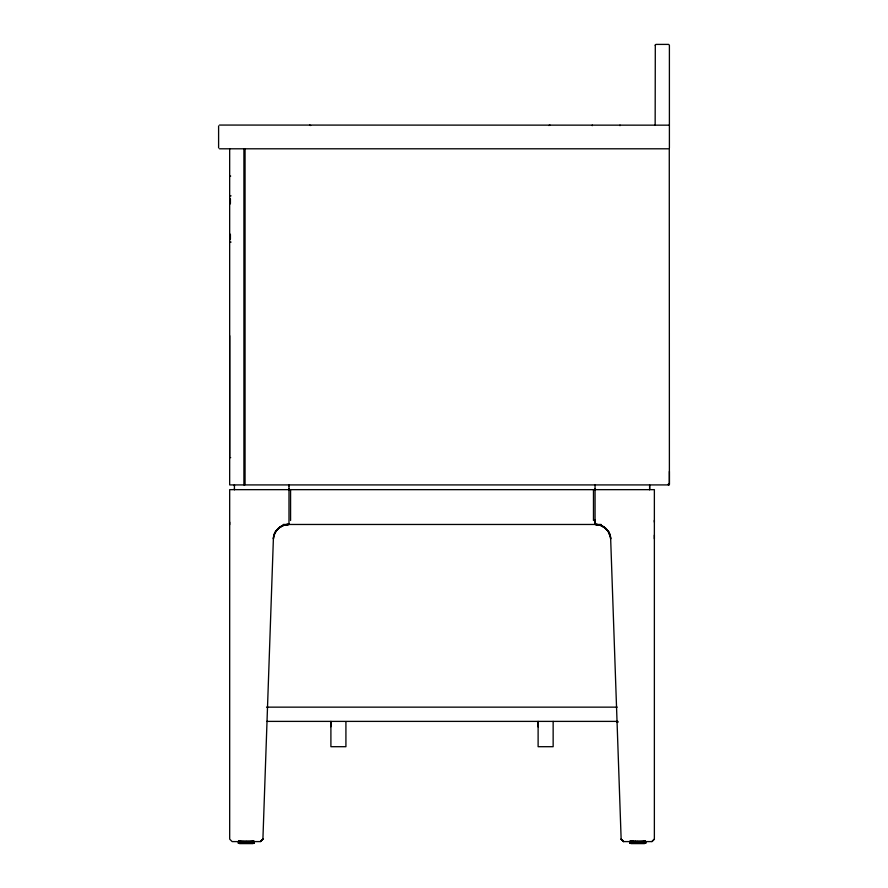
<?xml version="1.0" encoding="UTF-8"?>
<svg xmlns="http://www.w3.org/2000/svg" width="888" height="888" viewBox="0 0 888 888"><rect width="100%" height="100%" fill="white"/><g stroke="black" fill="none" stroke-linecap="round" stroke-linejoin="round"><path stroke-width="1.33" d="M229.67 524.686L229.681 522.122M229.67 456.61L229.67 335.708M234.421 488.655L234.421 489.654L234.421 484.915L234.421 485.914M244.7 484.715L244.7 148.995M288.989 485.914L288.989 484.915L288.989 524.453C280.897 524.009 273.548 530.891 273.382 538.961L262.904 839.171L260.439 841.591L232.134 841.591L229.715 839.171L229.681 838.128L229.681 489.654L654.367 489.654L654.367 838.128L654.334 839.171L651.914 841.591L623.598 841.591L621.145 839.171L610.667 538.961C610.489 530.891 603.119 524.064 595.06 524.453L595.06 484.915M595.06 524.453C603.096 523.998 610.511 530.913 610.667 538.961C610.433 530.902 603.074 524.197 595.06 524.453L595.06 519.624M595.06 489.654L595.06 488.655M641.647 843.067L641.647 841.28L641.78 843.2M645.554 843.067L645.554 841.28L645.665 843.2L629.847 843.2L629.847 841.28M649.628 485.914L649.628 489.654L649.628 484.915M654.367 538.761L654.367 535.109M654.367 522.122L654.367 520.301M669.397 483.905L669.397 471.461M283.76 525.185C277.988 527.25 273.593 532.756 273.382 538.961C273.582 530.869 280.919 524.087 288.989 524.453L288.989 523.742M273.626 536.741C275.136 529.692 281.707 524.109 288.989 524.453M274.436 533.943L275.779 531.346M275.824 531.257L279.01 527.761M655.155 125.064L655.3 45.066M655.155 45.199L655.966 44.4L668.597 44.4L669.397 45.199L669.397 147.885M651.914 841.591L654.334 839.171M261.172 840.88L262.904 839.171L260.439 841.591M277.778 528.86L283.283 525.33L287.99 524.564M548.862 125.53L549.983 125.064M282.872 525.507L287.99 524.475M238.561 843.2L238.572 841.28M243.767 843.2L243.379 843.2M254.035 843.2L254.012 841.28M243.035 843.2L243.179 841.28M243.923 843.2L243.923 841.28M242.657 843.2L240.149 843.2L240.193 841.28M253.835 841.28L254.201 843.2L254.146 841.28M238.861 843.2L238.783 841.28M634.853 843.2L635.408 841.28M239.938 841.28L239.938 843.2L241.103 843.2L241.048 841.28M242.091 841.28L242.091 843.2L241.303 843.2L241.425 841.28M253.568 843.2L253.568 841.28M238.373 841.28L238.395 843.2L241.103 843.2M239.682 843.2L239.693 841.28M242.091 843.2L250.272 843.2L250.172 841.28M250.827 841.28L250.871 843.2L253.469 843.2L253.413 841.28M630.036 843.2L630.402 841.28L630.336 843.2L631.99 843.2M632.522 843.2L632.522 841.28M644.699 843.2L644.699 841.28L644.477 843.6L631.035 843.6L631.013 841.28M645.476 841.28L645.398 843.2L645.254 841.28M632.844 843.2L632.844 841.28M635.242 843.2L633.877 843.2L633.877 841.28M645.498 843.2L641.247 843.2L641.28 841.28M219.491 125.064L669.397 125.164M219.491 148.796L669.275 148.796L669.397 484.915L229.67 484.915L229.67 148.796M229.67 176.068L230.68 176.068M231.058 195.837L229.67 195.959M229.67 198.324L230.414 199.012L230.414 203.563L229.67 204.207M229.67 233.888L230.414 234.576M229.67 239.771L230.414 239.083L230.414 234.543M229.67 242.102L231.058 242.102M229.67 457.62L230.68 457.62M283.25 524.464L601.143 524.464M266.533 707.148L617.204 707.148M266.833 721.389L617.915 721.389M617.06 722.177L618.092 722.177M240.803 841.28L240.692 843.2L240.748 841.28M251.204 843.2L251.204 841.28L251.149 843.2L251.881 843.2L251.77 841.28M643.889 843.2L643.789 841.28M645.665 843.2L644.044 843.2L644.044 841.28M238.373 843.2L254.201 843.2L251.282 843.2M629.847 843.2L634.643 843.2L634.609 841.28M633.91 843.2L634.276 841.28M635.653 843.2L635.786 841.28M636.052 843.2L636.197 841.28M636.452 843.2L636.607 841.28M636.863 843.2L637.018 841.28M637.273 843.2L637.429 841.28M637.839 843.2L637.684 841.28M638.25 843.2L638.095 841.28M638.65 843.2L638.505 841.28M639.06 843.2L638.916 841.28M639.46 843.2L639.305 841.28M639.86 843.2L639.704 841.28M640.104 841.28L640.67 843.2L640.514 841.28M640.104 843.2L641.247 843.2M642.135 843.2L642.002 841.28M642.302 843.2L642.302 841.28M642.99 843.2L642.99 841.28L642.934 843.2L645.232 843.2L645.176 841.28M239.549 841.28L239.56 843.6L253.013 843.6L252.88 841.28M642.801 843.2L642.679 841.28M640.87 843.2L640.87 841.28M244.311 843.2L244.311 841.28L244.333 843.2L240.415 843.2L240.459 841.28M244.577 843.2L244.722 841.28M244.988 843.2L245.144 841.28M245.388 843.2L245.543 841.28M245.798 843.2L245.954 841.28M246.209 843.2L246.365 841.28L246.365 843.067M246.775 843.2L246.62 841.28M247.186 843.2L247.031 841.28M247.586 843.2L247.43 841.28M247.996 843.2L247.852 841.28M248.385 843.2L248.24 841.28M248.807 843.2L248.629 841.28M249.162 843.2L249.017 841.28M249.428 841.28L249.395 843.2L250.66 843.2M240.803 843.2L239.272 843.2L239.172 841.28M252.214 843.2L250.483 843.2L250.527 841.28M250.139 843.2L252.425 843.2L252.325 841.28M249.772 843.2L249.806 841.28M596.059 524.475L601.176 525.507M596.059 524.564L600.765 525.33L606.26 528.848M309.546 125.064L310.667 125.53M600.765 525.33L605.039 527.761L608.225 531.257M622.877 840.88L621.145 839.171L623.598 841.591L621.145 839.171M605.039 527.761L608.258 531.346L610.422 536.741L608.258 531.346L609.612 533.943M288.989 488.655L288.989 489.654M668.387 483.905L668.387 484.915M644.877 841.28L644.877 843.2M644.355 841.28L644.355 843.2M644.277 841.28L644.277 843.2M643.234 841.28L643.234 843.2M635.386 841.28L635.386 843.2M634.998 841.28L634.998 843.2M633.222 841.28L633.177 843.2L633.177 841.28M631.99 841.28L631.934 843.2M631.468 841.28L631.401 843.2L630.946 841.28M631.235 841.28L631.168 843.2M630.746 841.28L630.746 843.2L630.569 841.28M630.136 841.28L630.136 843.2M629.958 841.28L629.903 843.2M619.99 125.064L619.99 125.674M593.473 489.654L593.473 520.501M592.263 125.064L592.263 125.674M553.146 721.389L553.146 746.697L538.117 746.697L538.117 721.389M538.117 721.589L538.117 726.928M345.92 721.589L345.92 746.697L330.902 746.697L330.902 721.389M330.902 721.589L330.902 726.728M290.576 489.654L290.576 520.501M253.224 841.28L253.302 843.2M253.025 841.28L253.102 843.2M252.814 841.28L252.814 843.2M252.636 841.28L252.636 843.2M251.526 841.28L251.526 843.2M244.7 148.796L244.7 484.915M243.911 148.796L243.911 484.915M243.556 841.28L243.523 843.2M242.801 841.28L242.402 843.2L242.446 841.28M240.248 841.28L240.248 843.2M239.349 841.28L239.471 843.2M239.094 841.28L238.617 843.2L238.65 841.28M218.603 125.952L218.603 147.907M262.892 839.171L262.215 839.87L262.892 839.171M241.747 843.2L241.747 841.28L241.703 843.2M632.278 843.2L632.223 841.28L632.278 843.2M633.555 843.2L633.521 841.28L633.555 843.2M643.589 843.2L643.589 841.28L643.523 843.2M631.723 843.2L631.723 841.28L631.657 843.2M252.114 843.2L252.114 841.28L252.059 843.2"/></g></svg>
